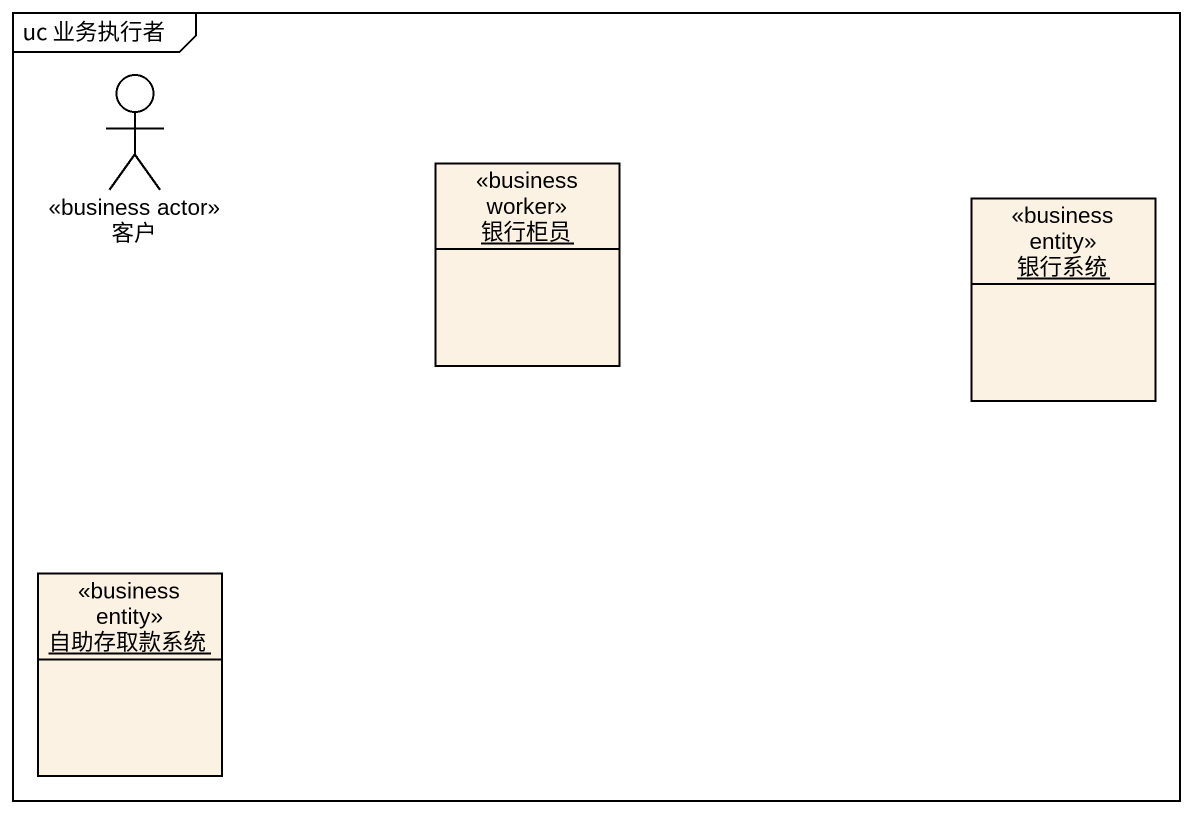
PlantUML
@startuml
mainframe uc 业务执行者
allowmixing
hide circle
hide empty members
actor 客户 <<business actor>>
object 银行柜员 <<business worker>>
object 银行系统 <<business entity>>
object 自助存取款系统 <<business entity>>
@enduml
